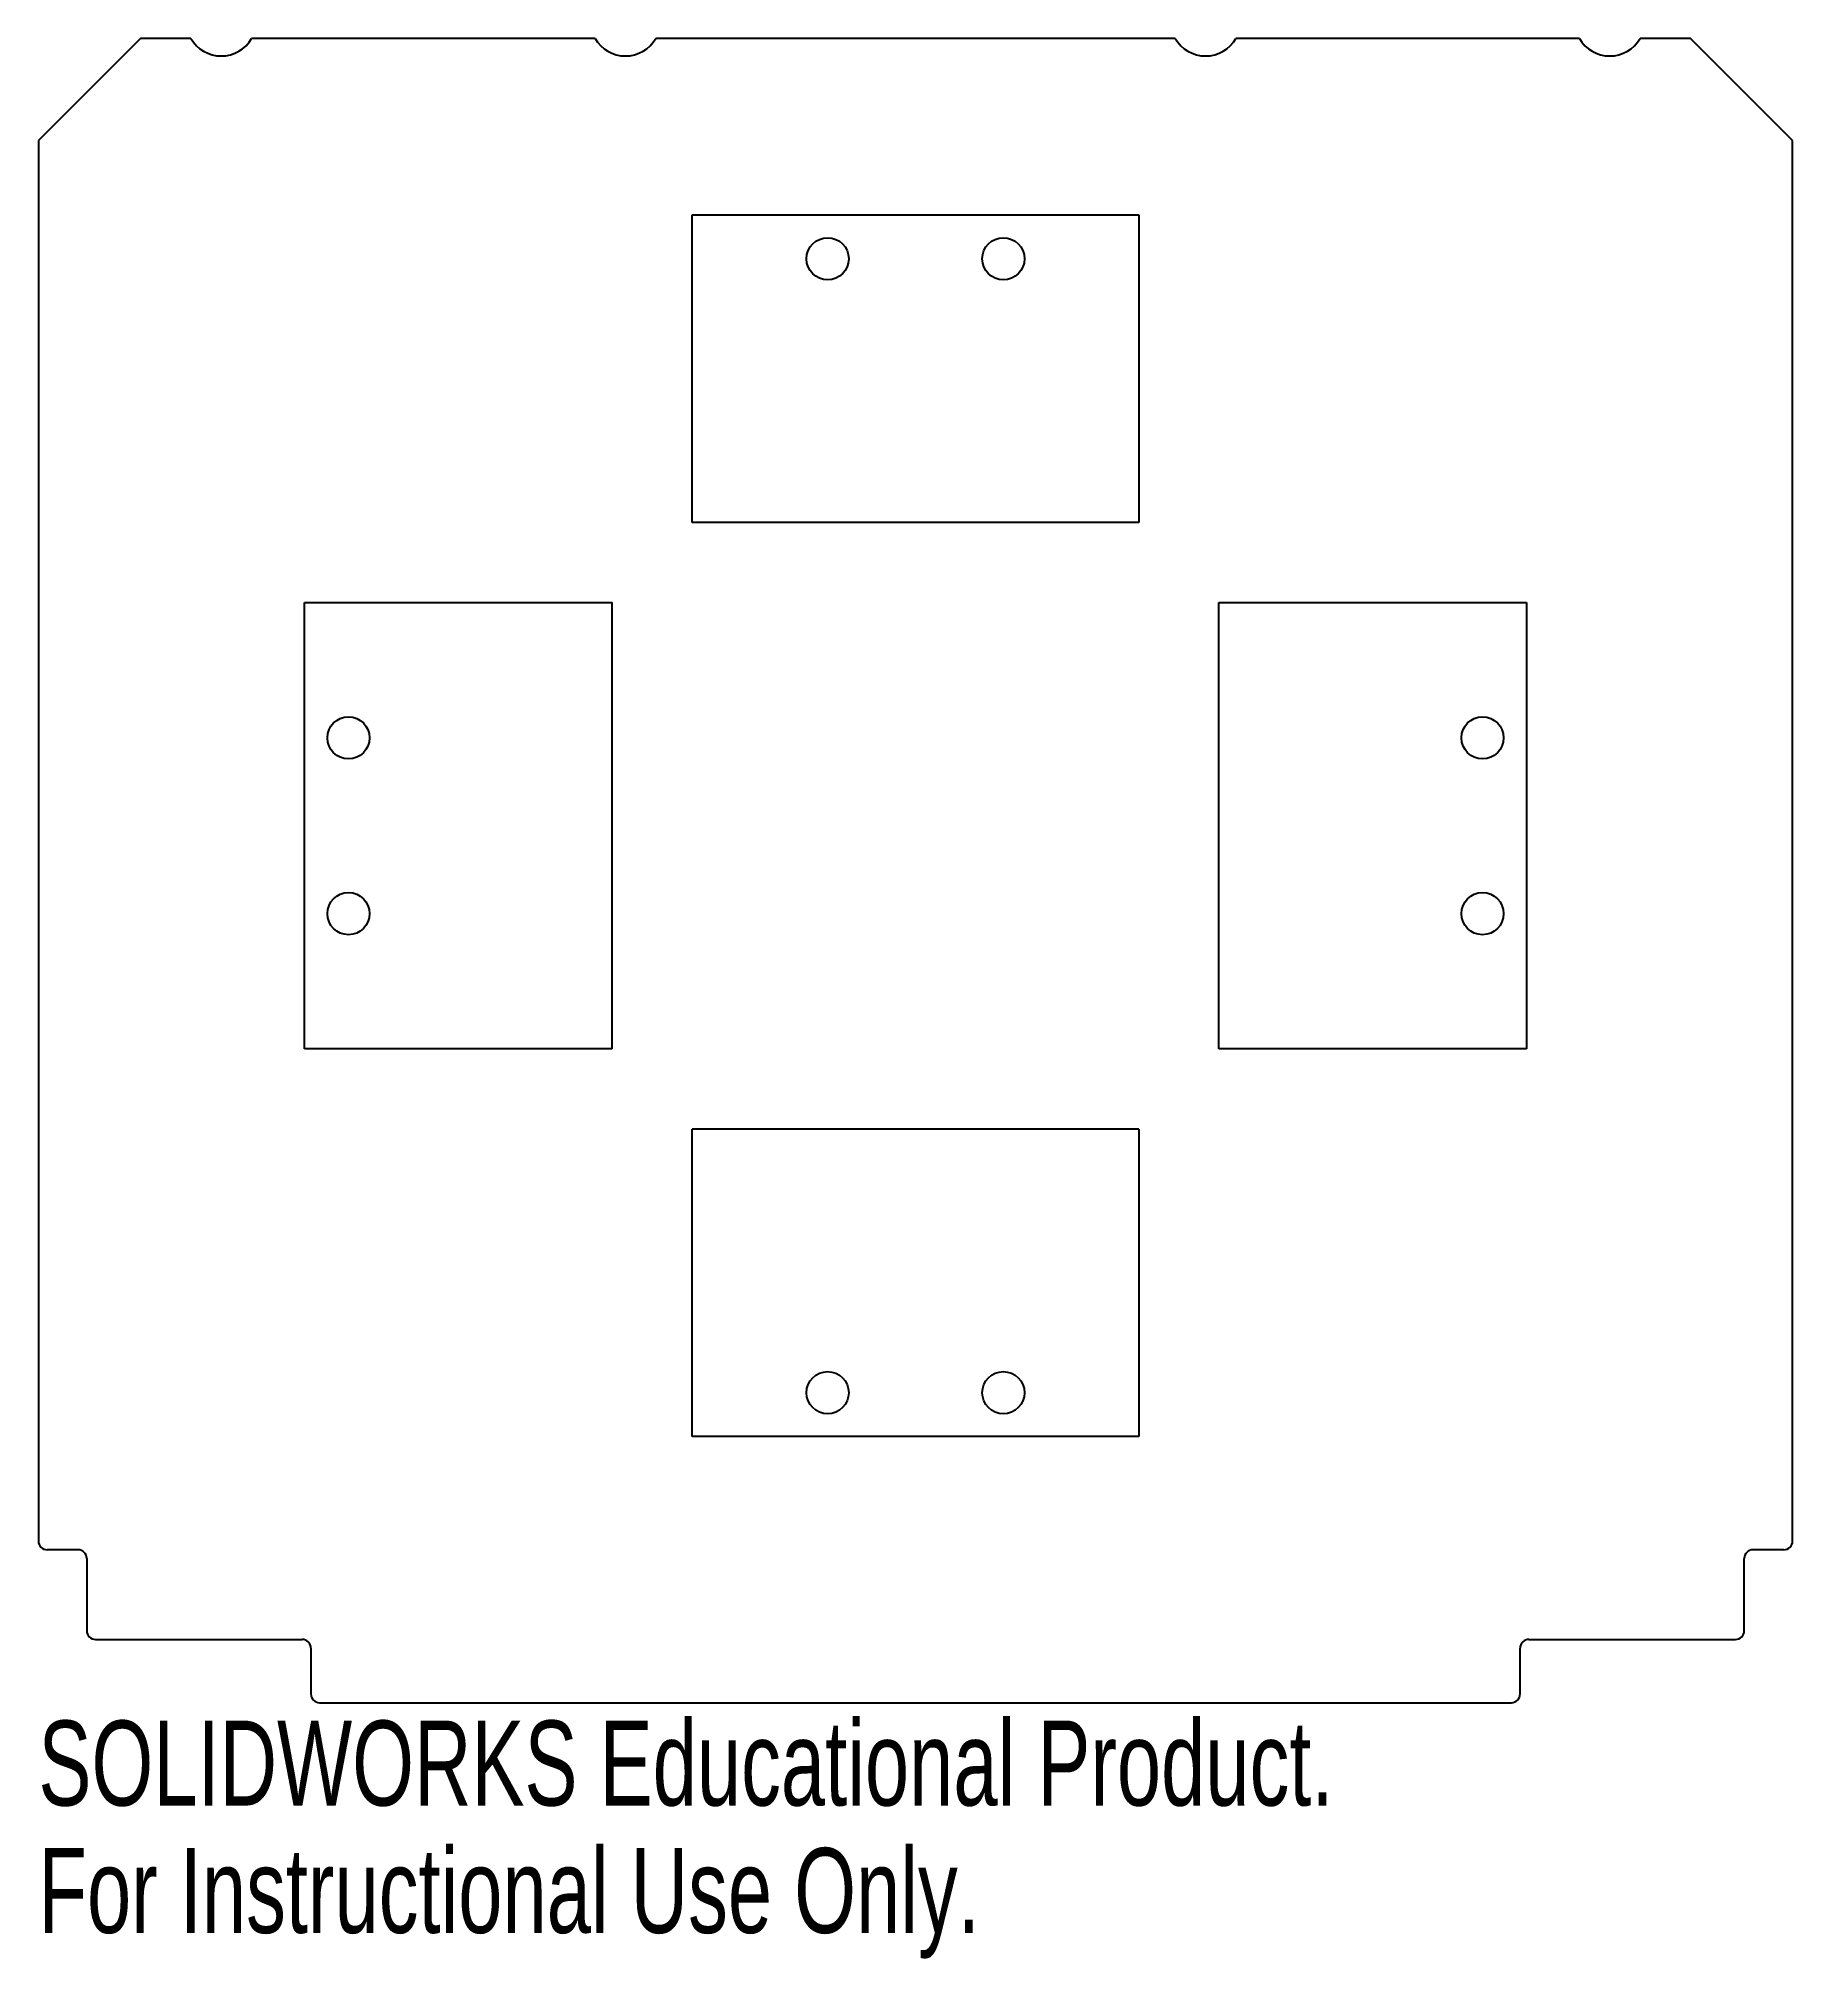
# Model space of a CAD drawing. Header units: millimetres. Extents: x -50 to 50, y -64 to 45.
import ezdxf

# ---------------------------------------------------------------- set-up
doc = ezdxf.new("R2010")
doc.units = ezdxf.units.MM
doc.styles.add('SLDTEXTSTYLE0', font='TXT', dxfattribs={"width": 0.7})

msp = doc.modelspace()

# ---------------------------------------------------------------- linework, layer by layer
at = {"color": 7, "linetype": 'Continuous', "lineweight": 25}
for p, q in [((-44.1, 44.8), (-49.9, 39)), ((-41.23, 44.8), (-44.1, 44.8)), ((-18.23, 44.8), (-37.77, 44.8)), ((14.77, 44.8), (-14.77, 44.8)), ((37.77, 44.8), (18.23, 44.8)), ((44.1, 44.8), (41.23, 44.8)), ((49.9, 39), (44.1, 44.8)), ((-49.9, 39), (-49.9, -40.7)), ((49.9, -40.7), (49.9, 39)), ((-47.65, -41.2), (-49.4, -41.2)), ((49.4, -41.2), (47.65, -41.2)), ((-47.15, -41.7), (-47.15, -45.8)), ((47.15, -45.8), (47.15, -41.7)), ((-46.65, -46.3), (-34.9, -46.3)), ((-34.4, -46.8), (-34.4, -49.4)), ((34.4, -49.4), (34.4, -46.8)), ((34.9, -46.3), (46.65, -46.3)), ((-33.9, -49.9), (33.9, -49.9))]:
    msp.add_line(p, q, dxfattribs=at)
at = {"color": 7, "linetype": 'Continuous'}
for p, q in [((-12.7, 17.26), (-12.7, 34.76)), ((-12.7, 34.76), (12.7, 34.76)), ((12.7, 34.76), (12.7, 17.26)), ((12.7, 17.26), (-12.7, 17.26)), ((-34.76, 12.7), (-17.26, 12.7)), ((-34.76, -12.7), (-34.76, 12.7)), ((-17.26, -12.7), (-17.26, 12.7)), ((17.26, 12.7), (34.76, 12.7)), ((17.26, -12.7), (17.26, 12.7)), ((34.76, 12.7), (34.76, -12.7)), ((-17.26, -12.7), (-34.76, -12.7)), ((34.76, -12.7), (17.26, -12.7)), ((-12.7, -34.76), (-12.7, -17.26)), ((12.7, -17.26), (-12.7, -17.26)), ((12.7, -17.26), (12.7, -34.76)), ((12.7, -34.76), (-12.7, -34.76))]:
    msp.add_line(p, q, dxfattribs=at)
at = {"color": 7, "linetype": 'Continuous', "lineweight": 25}
for centre in [(-5, 32.26), (5, 32.26), (-32.26, 5), (32.26, 5), (-32.26, -5), (32.26, -5), (-5, -32.26), (5, -32.26)]:
    msp.add_circle(centre, 1.2, dxfattribs=at)
for centre, radius, start, end in [((-39.5, 45.8), 2, 210, 330), ((-16.5, 45.8), 2, 210, 330), ((16.5, 45.8), 2, 210, 330), ((39.5, 45.8), 2, 210, 330), ((-49.4, -40.7), 0.5, 180, 270), ((-47.65, -41.7), 0.5, 0, 90), ((47.65, -41.7), 0.5, 90, 180), ((49.4, -40.7), 0.5, 270, 0), ((-46.65, -45.8), 0.5, 180, 270), ((46.65, -45.8), 0.5, 270, 0), ((-34.9, -46.8), 0.5, 0, 90), ((34.9, -46.8), 0.5, 90, 180), ((-33.9, -49.4), 0.5, 180, 270), ((33.9, -49.4), 0.5, 270, 0)]:
    msp.add_arc(centre, radius, start, end, dxfattribs=at)

# ---------------------------------------------------------------- texts
at = {"color": 7, "linetype": 'Continuous', "char_height": 4.8336, "attachment_point": 1, "style": 'SLDTEXTSTYLE0'}
for s, insert in [('SOLIDWORKS Educational Product.', (-49.9, -50.92)), ('For Instructional Use Only.', (-49.9, -58.17))]:
    msp.add_mtext(s, dxfattribs=dict(at, insert=insert))

doc.saveas('drawing.dxf')
